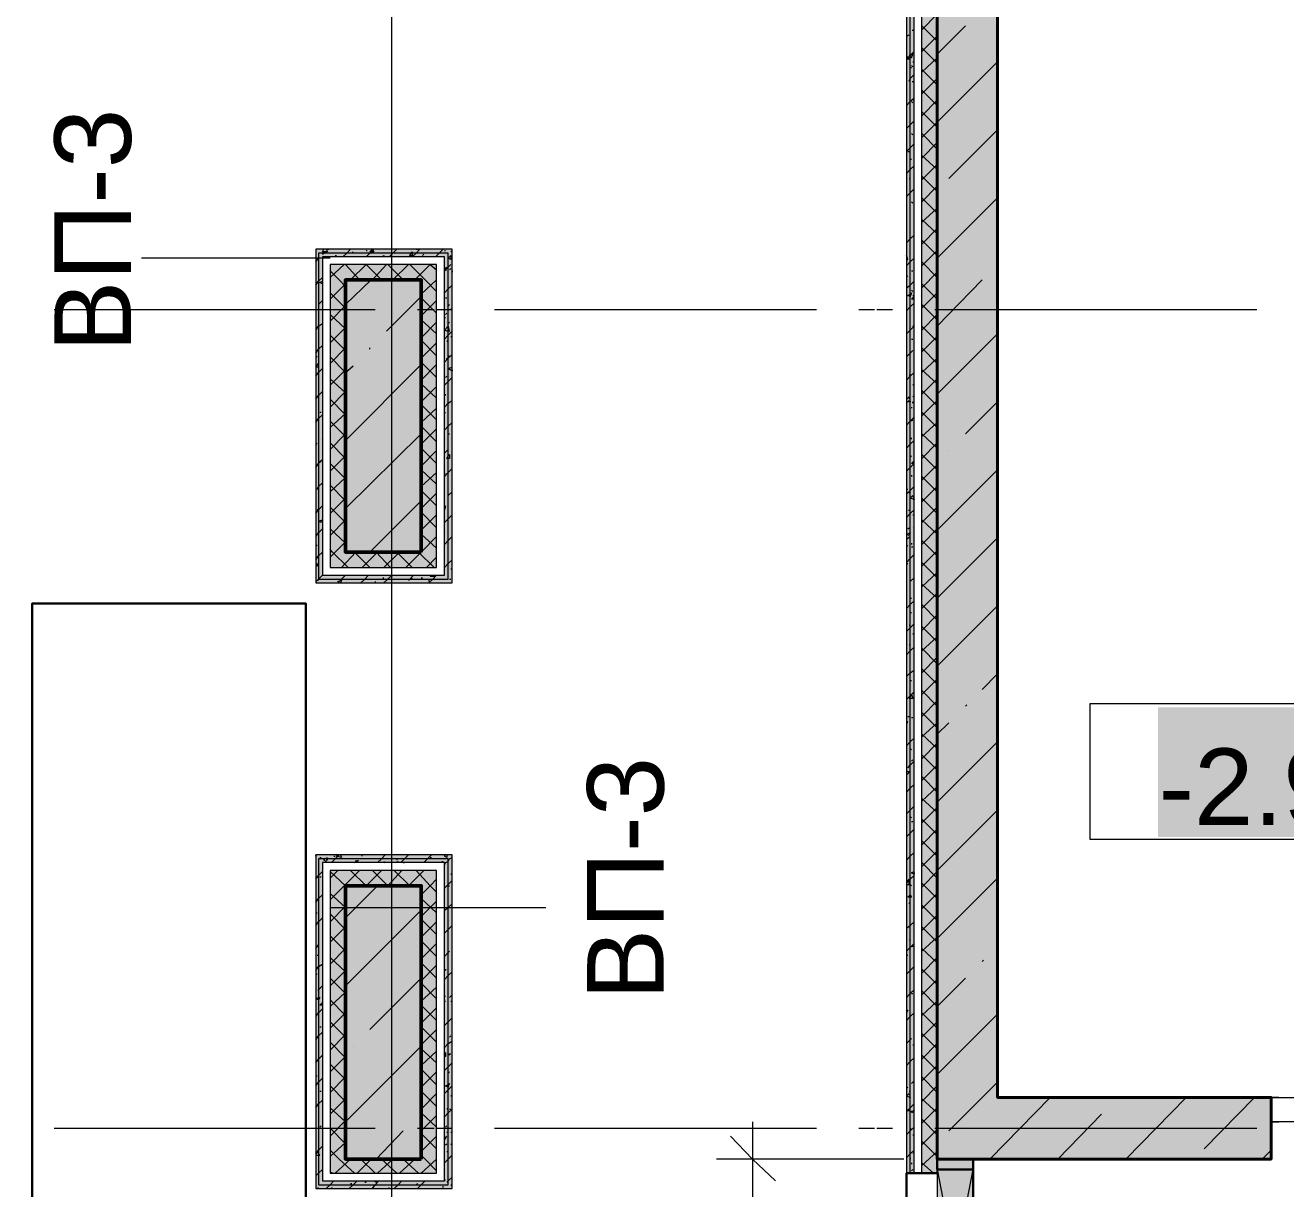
# Model space of a CAD drawing. Header units: millimetres. Extents: x -84737 to 172119, y -43083 to 59399.
# Drawn here: x -54218 to -50062, y 46981 to 50818 of the extents above; entities that cross this region are included whole.
import ezdxf

# ---------------------------------------------------------------- set-up
doc = ezdxf.new("R2010")
doc.units = ezdxf.units.MM
doc.layers.add('PDF _Геометрия', color=7, linetype='Continuous')
doc.layers.add('PDF _Текст', color=7, linetype='Continuous')
doc.layers.add('PDF _Сплошная заливка', color=7, linetype='Continuous', true_color=0xffffff)
doc.styles.add('PDF GOSTCommon', font='arial.ttf')

msp = doc.modelspace()

# ---------------------------------------------------------------- hatches: boundary and pattern name
at = {"layer": 'PDF _Сплошная заливка', "transparency": 33554559}
h = msp.add_hatch(color=256, dxfattribs=at)
h.paths.add_polyline_path([(-50110.8, 47078.7), (-50110.8, 47281.9), (-51211.2, 47281.9), (-51211.2, 47078.7)])
h.paths.add_polyline_path([(-49162.7, 47281.9), (-49162.7, 47078.7), (-48714, 47078.7), (-48714, 47281.9)])
h = msp.add_hatch(color=256, dxfattribs=at)
h.paths.add_polyline_path([(-51211.2, 47044.8), (-51092.7, 47044.8), (-51092.7, 47078.7), (-51211.2, 47078.7)])
h.paths.add_polyline_path([(-51092.7, 44750.8), (-51211.2, 44750.8), (-51211.2, 44581.5), (-51092.7, 44581.5)])

# ---------------------------------------------------------------- linework, layer by layer
at = {"layer": 'PDF _Геометрия', "lineweight": 40}
msp.add_lwpolyline([(-58910.3, 52780), (-53162.5, 52780), (-53162.5, 50981.1), (-52912.7, 50981.1), (-51211.2, 50981.1), (-51211.2, 47281.9), (-51211.2, 47078.7), (-50110.8, 47078.7), (-50110.8, 47281.9), (-51012.3, 47281.9), (-51012.3, 50981.1), (-48714, 50981.1)], dxfattribs=at)
at = {"layer": 'PDF _Геометрия', "lineweight": 18}
for points in [[(-51262, 47032.1), (-51262, 50879.5), (-51262, 50904.9), (-51262, 50930.3), (-53162.5, 50930.3), (-53213.2, 50930.3), (-53213.2, 52678.4), (-53213.2, 52703.8), (-53213.2, 52729.2), (-58812.9, 52729.2), (-58838.3, 52729.2), (-58859.5, 52729.2), (-58859.5, 51010.8)], [(-51287.4, 47032.1), (-51287.4, 50879.5), (-51287.4, 50892.2), (-51287.4, 50904.9), (-53162.5, 50904.9), (-53213.2, 50904.9), (-53238.6, 50904.9), (-53238.6, 52678.4), (-53238.6, 52691.1), (-53238.6, 52703.8), (-58812.9, 52703.8), (-58825.6, 52703.8), (-58838.3, 52703.8), (-58838.3, 51010.8)], [(-51300.1, 47032.1), (-51300.1, 50879.5), (-51300.1, 50892.2), (-53162.5, 50892.2), (-53238.6, 50892.2), (-53251.3, 50892.2), (-53251.3, 52678.4), (-53251.3, 52691.1), (-58812.9, 52691.1), (-58825.6, 52691.1), (-58825.6, 51010.8)], [(-51312.8, 50879.5), (-51312.8, 47032.1), (-51300.1, 47032.1), (-51287.4, 47032.1), (-51262, 47032.1), (-51211.2, 47032.1), (-51211.2, 50879.5)], [(-50085.4, 47281.9), (-50110.8, 47281.9), (-49162.7, 47281.9), (-49162.7, 47201.4)], [(-50110.8, 47281.9), (-50110.8, 47201.4)], [(-49827.2, 47201.4), (-50110.8, 47201.4), (-50085.4, 47201.4)]]:
    msp.add_lwpolyline(points, dxfattribs=at)
at = {"layer": 'PDF _Геометрия', "lineweight": 9}
for points in [[(-53010.1, 50608.7), (-53010.1, 51611.8)], [(-51262, 50803.4), (-51211.2, 50854.2)], [(-51291.7, 50799.1), (-51291.7, 50803.4)], [(-51211.2, 50765.3), (-51262, 50816.1)], [(-51211.2, 50722.9), (-51118.1, 50816.1)], [(-53010.1, 49783.3), (-53010.1, 50782.2)], [(-51312.8, 50782.2), (-51304.4, 50786.4)], [(-51262, 50731.4), (-51211.2, 50782.2)], [(-51312.8, 50710.2), (-51308.6, 50714.5), (-51304.4, 50706), (-51312.8, 50706), (-51300.1, 50718.7), (-51304.4, 50718.7), (-51300.1, 50714.5), (-51295.9, 50710.2), (-51291.7, 50722.9), (-51300.1, 50718.7), (-51287.4, 50731.4)], [(-51211.2, 50693.3), (-51262, 50744.1)], [(-51262, 50663.7), (-51211.2, 50710.2)], [(-51300.1, 50680.6), (-51295.9, 50676.4)], [(-51295.9, 50684.8), (-51291.7, 50680.6)], [(-51291.7, 50697.5), (-51287.4, 50697.5)], [(-51262, 50447.8), (-51211.2, 50498.6), (-51012.3, 50697.5)], [(-51211.2, 50621.4), (-51262, 50672.1)], [(-51304.4, 50634.1), (-51300.1, 50642.5), (-51287.4, 50655.2)], [(-51291.7, 50629.8), (-51291.7, 50634.1)], [(-51262, 50591.7), (-51211.2, 50642.5)], [(-51211.2, 50553.6), (-51262, 50604.4)], [(-51312.8, 50553.6), (-51300.1, 50566.3), (-51287.4, 50579)], [(-51295.9, 50566.3), (-51291.7, 50562.1)], [(-51287.4, 50570.6), (-51291.7, 50570.6), (-51287.4, 50574.8)], [(-51262, 50519.8), (-51211.2, 50570.6)], [(-51312.8, 50477.5), (-51300.1, 50490.1), (-51287.4, 50502.8)], [(-51211.2, 50481.7), (-51262, 50532.5)], [(-51295.9, 50460.5), (-51291.7, 50456.3)], [(-51211.2, 50409.7), (-51262, 50460.5)], [(-51173.1, 50312.4), (-51012.3, 50473.2)], [(-51312.8, 50401.3), (-51300.1, 50414), (-51287.4, 50426.7)], [(-51262, 50380.1), (-51211.2, 50430.9)], [(-53010.1, 50358.9), (-53010.1, 50409.7)], [(-51308.6, 50401.3), (-51304.4, 50401.3)], [(-51300.1, 50375.9), (-51300.1, 50375.9)], [(-51300.1, 50375.9), (-51295.9, 50375.9)], [(-51211.2, 50342), (-51262, 50388.6)], [(-51312.8, 50329.3), (-51300.1, 50342), (-51287.4, 50354.7)], [(-51262, 50308.1), (-51211.2, 50358.9)], [(-51304.4, 50312.4), (-51300.1, 50312.4)], [(-51211.2, 50270.1), (-51262, 50320.8)], [(-51312.8, 50253.1), (-51300.1, 50265.8), (-51287.4, 50278.5)], [(-51262, 50236.2), (-51211.2, 50287)], [(-51295.9, 50236.2), (-51291.7, 50232)], [(-51211.2, 50198.1), (-51262, 50248.9)], [(-51262, 50168.5), (-51211.2, 50215)], [(-51211.2, 50050), (-51012.3, 50248.9)], [(-51300.1, 50189.6), (-51300.1, 50189.6)], [(-51300.1, 50189.6), (-51300.1, 50189.6)], [(-51211.2, 50130.4), (-51262, 50176.9)], [(-53010.1, 49156.9), (-53010.1, 50155.8)], [(-51312.8, 50100.8), (-51300.1, 50113.5), (-51287.4, 50126.1)], [(-51262, 50096.5), (-51211.2, 50147.3)], [(-51211.2, 50058.4), (-51262, 50109.2)], [(-53213.2, 50050), (-53835.4, 50050)], [(-53259.8, 50037.3), (-53251.3, 50050)], [(-53251.3, 50054.2), (-53251.3, 50054.2)], [(-53251.3, 50050), (-53251.3, 50050)], [(-53225.9, 50079.6), (-53221.7, 50071.1), (-53238.6, 50071.1), (-53234.4, 50079.6)], [(-53238.6, 50062.7), (-53234.4, 50066.9)], [(-53221.7, 50079.6), (-53217.5, 50079.6)], [(-53196.3, 50058.4), (-53192.1, 50058.4)], [(-53170.9, 50054.2), (-53158.2, 50066.9), (-53145.5, 50079.6)], [(-53141.3, 50066.9), (-53137.1, 50071.1)], [(-53094.7, 50054.2), (-53082, 50066.9), (-53069.3, 50079.6)], [(-53094.7, 50075.4), (-53094.7, 50075.4)], [(-53094.7, 50075.4), (-53090.5, 50075.4)], [(-53039.7, 50054.2), (-53035.5, 50058.4), (-53035.5, 50054.2)], [(-53018.5, 50054.2), (-53005.9, 50066.9), (-52993.2, 50079.6)], [(-52942.4, 50054.2), (-52929.7, 50066.9), (-52917, 50079.6)], [(-52929.7, 50079.6), (-52925.4, 50079.6)], [(-52908.5, 50058.4), (-52904.3, 50062.7)], [(-52866.2, 50054.2), (-52853.5, 50066.9), (-52840.8, 50079.6)], [(-52836.5, 50075.4), (-52832.3, 50075.4)], [(-52823.9, 50050), (-52823.9, 50050)], [(-52815.4, 50071.1), (-52811.2, 50075.4)], [(-51312.8, 50058.4), (-51312.8, 50058.4)], [(-51312.8, 50045.7), (-51308.6, 50045.7), (-51312.8, 50058.4)], [(-51312.8, 50024.6), (-51300.1, 50037.3), (-51287.4, 50050)], [(-51308.6, 50054.2), (-51308.6, 50054.2)], [(-51262, 50024.6), (-51211.2, 50075.4)], [(-53213.2, 49986.5), (-53166.7, 50028.8)], [(-53162.5, 49956.8), (-53183.6, 49978), (-53213.2, 50007.6)], [(-53115.9, 49978), (-53162.5, 50028.8)], [(-53145.5, 49978), (-53094.7, 50028.8), (-53043.9, 49978)], [(-53073.6, 49978), (-53027, 50028.8)], [(-52972, 49978), (-53022.8, 50028.8)], [(-53005.9, 49978), (-52955.1, 50028.8)], [(-52861.9, 49939.9), (-52900, 49978), (-52950.8, 50028.8)], [(-52933.9, 49978), (-52883.1, 50028.8), (-52861.9, 50011.9)], [(-52836.5, 50016.1), (-52828.1, 50020.3), (-52832.3, 50007.6), (-52836.5, 50011.9), (-52823.9, 50020.3), (-52815.4, 50028.8)], [(-52819.6, 50011.9), (-52815.4, 50016.1)], [(-52811.2, 50007.6), (-52811.2, 50003.4)], [(-51295.9, 50007.6), (-51291.7, 50007.6)], [(-51211.2, 49986.5), (-51262, 50037.3)], [(-51262, 49952.6), (-51211.2, 50003.4)], [(-53259.8, 49961.1), (-53251.3, 49973.8), (-53238.6, 49986.5)], [(-53238.6, 49969.5), (-53238.6, 49965.3), (-53247.1, 49969.5), (-53238.6, 49973.8)], [(-53213.2, 49914.5), (-53162.5, 49965.3)], [(-53162.5, 49897.6), (-53077.8, 49978)], [(-52912.7, 49931.4), (-52861.9, 49978), (-52861.9, 49982.2)], [(-52836.5, 49935.7), (-52823.9, 49948.4), (-52811.2, 49961.1)], [(-51312.8, 49990.7), (-51308.6, 49990.7)], [(-51312.8, 49952.6), (-51300.1, 49961.1), (-51287.4, 49973.8)], [(-51211.2, 49914.5), (-51262, 49965.3)], [(-51211.2, 49825.6), (-51063.1, 49978)], [(-53162.5, 49884.9), (-53213.2, 49935.7)], [(-53027, 49808.7), (-52912.7, 49923)], [(-52861.9, 49868), (-52912.7, 49918.8)], [(-52832.3, 49918.8), (-52828.1, 49918.8)], [(-52819.6, 49952.6), (-52815.4, 49956.8)], [(-51300.1, 49923), (-51300.1, 49923)], [(-51295.9, 49944.1), (-51291.7, 49939.9)], [(-51287.4, 49914.5), (-51295.9, 49914.5), (-51287.4, 49923)], [(-51291.7, 49927.2), (-51287.4, 49927.2)], [(-51262, 49884.9), (-51211.2, 49935.7)], [(-54123.2, 49880.7), (-53124.4, 49880.7)], [(-54064, 49880.7), (-53065.1, 49880.7)], [(-53251.3, 49897.6), (-53238.6, 49910.3)], [(-53213.2, 49842.6), (-53162.5, 49893.4)], [(-52925.4, 49880.7), (-52870.4, 49880.7)], [(-52912.7, 49859.5), (-52861.9, 49910.3)], [(-52861.9, 49880.7), (-52811.2, 49880.7)], [(-52823.9, 49893.4), (-52819.6, 49897.6)], [(-52815.4, 49880.7), (-52811.2, 49884.9)], [(-52671.5, 49880.7), (-51672.6, 49880.7)], [(-52612.2, 49880.7), (-51609.1, 49880.7)], [(-51469.4, 49880.7), (-51418.6, 49880.7)], [(-51410.2, 49880.7), (-51359.4, 49880.7)], [(-51312.8, 49876.4), (-51300.1, 49889.1), (-51287.4, 49901.8)], [(-51211.2, 49846.8), (-51262, 49897.6)], [(-51219.7, 49880.7), (-50216.6, 49880.7)], [(-51156.2, 49880.7), (-50157.3, 49880.7)], [(-53259.8, 49842.6), (-53259.8, 49838.3)], [(-53162.5, 49817.2), (-53213.2, 49863.7)], [(-52861.9, 49800.2), (-52912.7, 49846.8)], [(-52912.7, 49787.5), (-52861.9, 49838.3)], [(-52836.5, 49851), (-52832.3, 49855.3)], [(-52832.3, 49863.7), (-52828.1, 49868)], [(-52823.9, 49834.1), (-52819.6, 49838.3)], [(-51262, 49812.9), (-51211.2, 49863.7)], [(-53259.8, 49812.9), (-53251.3, 49825.6), (-53238.6, 49834.1)], [(-53213.2, 49770.6), (-53162.5, 49821.4)], [(-53162.5, 49745.2), (-53213.2, 49796)], [(-52836.5, 49783.3), (-52823.9, 49796), (-52811.2, 49808.7)], [(-52823.9, 49825.6), (-52823.9, 49825.6)], [(-51312.8, 49800.2), (-51300.1, 49812.9), (-51287.4, 49825.6), (-51291.7, 49825.6)], [(-51211.2, 49774.8), (-51262, 49825.6)], [(-51211.2, 49601.3), (-51012.3, 49800.2)], [(-53259.8, 49736.8), (-53251.3, 49749.4), (-53238.6, 49762.1)], [(-53213.2, 49702.9), (-53162.5, 49753.7)], [(-53082, 49749.4), (-53082, 49753.7)], [(-52861.9, 49728.3), (-52912.7, 49779.1)], [(-52912.7, 49719.8), (-52861.9, 49770.6)], [(-52828.1, 49774.8), (-52823.9, 49779.1)], [(-52823.9, 49779.1), (-52823.9, 49779.1)], [(-52815.4, 49791.8), (-52811.2, 49791.8)], [(-51295.9, 49783.3), (-51291.7, 49783.3)], [(-51262, 49741), (-51211.2, 49791.8)], [(-51211.2, 49702.9), (-51262, 49753.7)], [(-53259.8, 49732.5), (-53259.8, 49732.5)], [(-53259.8, 49728.3), (-53255.6, 49724.1)], [(-53213.2, 49724.1), (-53162.5, 49673.3), (-53137.1, 49694.4)], [(-52836.5, 49707.1), (-52823.9, 49719.8), (-52811.2, 49732.5)], [(-52828.1, 49715.6), (-52828.1, 49719.8)], [(-52823.9, 49728.3), (-52819.6, 49728.3)], [(-51312.8, 49724.1), (-51300.1, 49736.8), (-51291.7, 49745.2)], [(-51262, 49673.3), (-51211.2, 49719.8)], [(-53259.8, 49660.6), (-53251.3, 49673.3), (-53238.6, 49686)], [(-53213.2, 49630.9), (-53162.5, 49681.7)], [(-53162.5, 49448.9), (-52912.7, 49698.7)], [(-52861.9, 49656.3), (-52912.7, 49707.1)], [(-52912.7, 49647.9), (-52861.9, 49698.7)], [(-52811.2, 49681.7), (-52811.2, 49677.5), (-52823.9, 49686), (-52811.2, 49690.2)], [(-51312.8, 49647.9), (-51300.1, 49660.6), (-51287.4, 49673.3)], [(-51287.4, 49690.2), (-51287.4, 49690.2)], [(-51211.2, 49635.2), (-51262, 49681.7)], [(-53238.6, 49656.3), (-53238.6, 49656.3)], [(-53162.5, 49605.5), (-53213.2, 49652.1)], [(-52861.9, 49588.6), (-52912.7, 49635.2)], [(-52836.5, 49630.9), (-52823.9, 49643.6), (-52811.2, 49656.3)], [(-52832.3, 49656.3), (-52828.1, 49660.6)], [(-51304.4, 49664.8), (-51300.1, 49664.8)], [(-51291.7, 49630.9), (-51287.4, 49635.2)], [(-51262, 49601.3), (-51211.2, 49652.1)], [(-53259.8, 49584.4), (-53251.3, 49597.1), (-53238.6, 49609.8), (-53242.9, 49605.5)], [(-53213.2, 49559), (-53162.5, 49609.8)], [(-52912.7, 49575.9), (-52861.9, 49626.7)], [(-52832.3, 49597.1), (-52832.3, 49601.3)], [(-52811.2, 49609.8), (-52811.2, 49609.8)], [(-52811.2, 49609.8), (-52811.2, 49609.8)], [(-51312.8, 49584.4), (-51304.4, 49592.8), (-51300.1, 49575.9), (-51312.8, 49575.9)], [(-51300.1, 49605.5), (-51300.1, 49605.5)], [(-51300.1, 49605.5), (-51300.1, 49605.5)], [(-51291.7, 49592.8), (-51287.4, 49597.1), (-51287.4, 49601.3)], [(-51287.4, 49601.3), (-51287.4, 49601.3)], [(-51211.2, 49563.2), (-51262, 49614)], [(-53162.5, 49533.6), (-53213.2, 49584.4)], [(-53010.1, 49529.4), (-53010.1, 49584.4)], [(-52861.9, 49516.7), (-52912.7, 49567.4)], [(-52912.7, 49508.2), (-52861.9, 49554.8)], [(-52836.5, 49559), (-52823.9, 49571.7), (-52811.2, 49580.1)], [(-51308.6, 49575.9), (-51304.4, 49580.1)], [(-51295.9, 49559), (-51295.9, 49554.8)], [(-51291.7, 49571.7), (-51291.7, 49575.9)], [(-51262, 49529.4), (-51211.2, 49580.1)], [(-51118.1, 49470.1), (-51012.3, 49575.9)], [(-53259.8, 49516.7), (-53255.6, 49516.7), (-53259.8, 49508.2), (-53251.3, 49520.9), (-53238.6, 49533.6)], [(-53259.8, 49508.2), (-53259.8, 49508.2)], [(-53247.1, 49542.1), (-53242.9, 49542.1)], [(-53213.2, 49491.3), (-53162.5, 49537.8)], [(-53162.5, 49461.6), (-53213.2, 49512.4)], [(-52836.5, 49537.8), (-52832.3, 49542.1)], [(-52836.5, 49482.8), (-52823.9, 49495.5), (-52811.2, 49508.2)], [(-51312.8, 49499.7), (-51300.1, 49512.4), (-51287.4, 49525.1)], [(-51295.9, 49512.4), (-51291.7, 49516.7)], [(-51211.2, 49491.3), (-51262, 49542.1)], [(-51262, 49461.6), (-51211.2, 49508.2)], [(-53213.2, 49419.3), (-53162.5, 49470.1)], [(-53162.5, 49224.6), (-52912.7, 49470.1)], [(-52861.9, 49444.7), (-52912.7, 49495.5)], [(-52912.7, 49436.2), (-52861.9, 49487)], [(-52836.5, 49482.8), (-52836.5, 49482.8)], [(-52823.9, 49470.1), (-52819.6, 49470.1)], [(-51211.2, 49423.5), (-51262, 49470.1)], [(-53259.8, 49432), (-53255.6, 49440.5)], [(-53242.9, 49453.2), (-53242.9, 49453.2)], [(-53162.5, 49389.7), (-53213.2, 49440.5)], [(-52861.9, 49372.8), (-52912.7, 49423.5)], [(-52836.5, 49423.5), (-52836.5, 49423.5)], [(-52832.3, 49453.2), (-52832.3, 49453.2)], [(-51312.8, 49423.5), (-51300.1, 49436.2), (-51287.4, 49448.9)], [(-51295.9, 49453.2), (-51295.9, 49457.4)], [(-51262, 49389.7), (-51211.2, 49440.5)], [(-53259.8, 49360.1), (-53251.3, 49372.8), (-53238.6, 49385.4)], [(-53247.1, 49381.2), (-53242.9, 49377)], [(-53213.2, 49347.4), (-53162.5, 49398.1)], [(-52912.7, 49364.3), (-52861.9, 49415.1)], [(-52836.5, 49406.6), (-52823.9, 49419.3)], [(-51312.8, 49389.7), (-51312.8, 49389.7)], [(-51312.8, 49347.4), (-51300.1, 49360.1), (-51287.4, 49372.8), (-51295.9, 49372.8), (-51287.4, 49381.2)], [(-51300.1, 49393.9), (-51295.9, 49398.1)], [(-51300.1, 49393.9), (-51300.1, 49393.9)], [(-51211.2, 49351.6), (-51262, 49402.4)], [(-51173.1, 49415.1), (-51173.1, 49415.1)], [(-53162.5, 49322), (-53213.2, 49372.8)], [(-52861.9, 49305), (-52912.7, 49351.6)], [(-52912.7, 49296.6), (-52861.9, 49343.1)], [(-52836.5, 49330.4), (-52823.9, 49343.1), (-52811.2, 49355.8)], [(-52832.3, 49338.9), (-52828.1, 49338.9)], [(-51300.1, 49334.7), (-51300.1, 49338.9)], [(-51300.1, 49338.9), (-51300.1, 49338.9)], [(-51262, 49317.7), (-51211.2, 49368.5)], [(-51211.2, 49152.7), (-51012.3, 49351.6)], [(-53251.3, 49288.1), (-53255.6, 49288.1), (-53251.3, 49296.6), (-53238.6, 49309.3)], [(-53213.2, 49279.6), (-53162.5, 49326.2)], [(-53162.5, 49250), (-53213.2, 49300.8)], [(-53010.1, 48331.5), (-53010.1, 49330.4)], [(-51312.8, 49271.2), (-51300.1, 49283.9), (-51287.4, 49296.6)], [(-51295.9, 49334.7), (-51295.9, 49330.4)], [(-51211.2, 49279.6), (-51262, 49330.4)], [(-51262, 49245.8), (-51211.2, 49296.6)], [(-53213.2, 49207.7), (-53162.5, 49258.5)], [(-52861.9, 49233.1), (-52912.7, 49283.9)], [(-52912.7, 49224.6), (-52861.9, 49275.4)], [(-52823.9, 49266.9), (-52811.2, 49279.6)], [(-52823.9, 49266.9), (-52823.9, 49266.9)], [(-51312.8, 49288.1), (-51308.6, 49288.1)], [(-51312.8, 49275.4), (-51308.6, 49275.4)], [(-51304.4, 49275.4), (-51300.1, 49279.6)], [(-51211.2, 49207.7), (-51262, 49258.5)], [(-53259.8, 49207.7), (-53251.3, 49220.4), (-53255.6, 49220.4)], [(-53251.3, 49220.4), (-53238.6, 49233.1)], [(-53162.5, 49178.1), (-53213.2, 49228.8)], [(-53082, 49080.7), (-52912.7, 49250)], [(-52861.9, 49161.1), (-52912.7, 49211.9)], [(-52836.5, 49228.8), (-52832.3, 49233.1), (-52836.5, 49220.4)], [(-51312.8, 49195), (-51300.1, 49207.7), (-51287.4, 49220.4)], [(-51304.4, 49216.1), (-51304.4, 49220.4)], [(-51262, 49178.1), (-51211.2, 49228.8)], [(-53251.3, 49182.3), (-53251.3, 49182.3)], [(-53251.3, 49182.3), (-53251.3, 49182.3)], [(-53213.2, 49135.7), (-53162.5, 49186.5)], [(-52912.7, 49152.7), (-52861.9, 49203.4)], [(-52836.5, 49178.1), (-52823.9, 49190.8), (-52811.2, 49203.4)], [(-51291.7, 49203.4), (-51287.4, 49203.4)], [(-51211.2, 49140), (-51262, 49186.5)], [(-53259.8, 49131.5), (-53251.3, 49144.2), (-53238.6, 49156.9)], [(-53162.5, 49110.3), (-53213.2, 49156.9)], [(-52963.5, 49029.9), (-52912.7, 49080.7), (-52861.9, 49131.5)], [(-52861.9, 49093.4), (-52912.7, 49140)], [(-52836.5, 49106.1), (-52823.9, 49118.8), (-52811.2, 49131.5)], [(-52832.3, 49148.4), (-52832.3, 49148.4)], [(-51312.8, 49123), (-51300.1, 49131.5)], [(-51308.6, 49156.9), (-51304.4, 49161.1)], [(-51291.7, 49161.1), (-51291.7, 49161.1)], [(-51287.4, 49144.2), (-51287.4, 49144.2)], [(-51262, 49106.1), (-51211.2, 49156.9)], [(-53259.8, 49106.1), (-53255.6, 49101.9)], [(-53213.2, 49063.8), (-53196.3, 49080.7), (-53162.5, 49114.6)], [(-53154, 49029.9), (-53204.8, 49080.7), (-53213.2, 49089.2)], [(-51312.8, 49097.6), (-51308.6, 49101.9)], [(-51295.9, 49110.3), (-51295.9, 49106.1)], [(-51295.9, 49097.6), (-51291.7, 49097.6)], [(-51262, 48974.9), (-51211.2, 48928.3), (-51012.3, 49127.3)], [(-51211.2, 49068), (-51262, 49118.8)], [(-53259.8, 49055.3), (-53251.3, 49068), (-53238.6, 49080.7)], [(-53175.2, 49029.9), (-53128.6, 49080.7)], [(-53082, 49029.9), (-53132.8, 49080.7)], [(-53107.4, 49029.9), (-53056.6, 49080.7)], [(-53014.3, 49029.9), (-53060.9, 49080.7)], [(-53035.5, 49029.9), (-52984.7, 49080.7)], [(-52942.4, 49029.9), (-52993.2, 49080.7)], [(-52870.4, 49029.9), (-52921.2, 49080.7)], [(-52895.8, 49029.9), (-52861.9, 49063.8)], [(-52836.5, 49029.9), (-52823.9, 49042.6), (-52811.2, 49055.3)], [(-51312.8, 49046.8), (-51300.1, 49059.5), (-51287.4, 49072.2)], [(-51262, 49034.1), (-51211.2, 49084.9)], [(-51211.2, 48996.1), (-51262, 49046.8)], [(-53259.8, 49038.4), (-53255.6, 49042.6), (-53255.6, 49034.1), (-53259.8, 49034.1)], [(-53259.8, 48983.4), (-53251.3, 48991.8), (-53238.6, 49004.5)], [(-53238.6, 49004.5), (-53238.6, 49004.5)], [(-53187.9, 48979.1), (-53175.2, 48991.8), (-53162.5, 49004.5)], [(-53111.7, 48979.1), (-53099, 48991.8), (-53086.3, 49004.5)], [(-53103.2, 49004.5), (-53099, 49004.5)], [(-53035.5, 48979.1), (-53022.8, 48991.8), (-53010.1, 49004.5)], [(-52955.1, 48987.6), (-52950.8, 48991.8), (-52938.1, 49004.5)], [(-52887.3, 48979.1), (-52874.6, 48991.8), (-52861.9, 49004.5)], [(-52874.6, 49004.5), (-52870.4, 49000.3), (-52883.1, 49000.3), (-52878.9, 49004.5)], [(-52815.4, 49025.7), (-52811.2, 49025.7)], [(-51312.8, 49038.4), (-51308.6, 49042.6)], [(-51262, 48966.4), (-51211.2, 49013)], [(-53255.6, 48987.6), (-53251.3, 48987.6)], [(-53251.3, 48991.8), (-53251.3, 48991.8)], [(-53183.6, 48979.1), (-53187.9, 48983.4), (-53175.2, 48987.6), (-53179.4, 48979.1)], [(-53158.2, 48983.4), (-53158.2, 48983.4)], [(-53149.8, 48979.1), (-53149.8, 48979.1)], [(-53065.1, 48983.4), (-53065.1, 48979.1)], [(-53039.7, 48996.1), (-53035.5, 48996.1)], [(-53035.5, 48983.4), (-53035.5, 48983.4)], [(-53005.9, 49000.3), (-53005.9, 49000.3)], [(-52993.2, 49000.3), (-52993.2, 49000.3)], [(-52946.6, 48991.8), (-52942.4, 48996.1)], [(-52912.7, 48996.1), (-52908.5, 48996.1)], [(-52887.3, 48987.6), (-52887.3, 48983.4)], [(-52819.6, 48991.8), (-52815.4, 48991.8)], [(-52815.4, 48991.8), (-52815.4, 48991.8)], [(-51300.1, 48983.4), (-51287.4, 48996.1)], [(-51300.1, 48983.4), (-51300.1, 48983.4)], [(-53010.1, 48902.9), (-53010.1, 48958)], [(-51300.1, 48928.3), (-51295.9, 48928.3)], [(-51262, 48894.5), (-51211.2, 48945.3)], [(-51312.8, 48894.5), (-51300.1, 48907.2), (-51287.4, 48919.9)], [(-51300.1, 48881.8), (-51295.9, 48881.8)], [(-51211.2, 48856.4), (-51262, 48907.2)], [(-51211.2, 48704), (-51012.3, 48902.9)], [(-51312.8, 48818.3), (-51300.1, 48831), (-51287.4, 48843.7)], [(-51304.4, 48839.4), (-51300.1, 48839.4)], [(-51300.1, 48839.4), (-51300.1, 48839.4)], [(-51262, 48822.5), (-51211.2, 48873.3)], [(-51287.4, 48809.8), (-51291.7, 48809.8), (-51287.4, 48814.1)], [(-51211.2, 48784.4), (-51262, 48835.2)], [(-51262, 48754.8), (-51211.2, 48801.4)], [(-51312.8, 48742.1), (-51300.1, 48754.8), (-51287.4, 48767.5)], [(-51304.4, 48776), (-51300.1, 48776)], [(-51211.2, 48712.5), (-51262, 48763.3)], [(-51262, 48682.8), (-51211.2, 48733.6)], [(-53010.1, 47705.1), (-53010.1, 48704)], [(-51312.8, 48670.1), (-51300.1, 48682.8), (-51287.4, 48691.3)], [(-51211.2, 48644.7), (-51262, 48695.5)], [(-51063.1, 48627.8), (-51012.3, 48678.6)], [(-51308.6, 48653.2), (-51308.6, 48653.2)], [(-51300.1, 48657.4), (-51295.9, 48657.4)], [(-51262, 48610.9), (-51211.2, 48661.7)], [(-51312.8, 48594), (-51300.1, 48606.7), (-51287.4, 48619.4)], [(-51211.2, 48572.8), (-51262, 48623.6)], [(-51262, 48538.9), (-51211.2, 48589.7)], [(-51211.2, 48500.8), (-51262, 48551.6)], [(-51118.1, 48572.8), (-51113.9, 48577)], [(-51308.6, 48517.8), (-51312.8, 48517.8), (-51308.6, 48522)], [(-51308.6, 48538.9), (-51304.4, 48538.9)], [(-51295.9, 48534.7), (-51291.7, 48534.7)], [(-51262, 48471.2), (-51211.2, 48517.8)], [(-51211.2, 48479.7), (-51173.1, 48517.8)], [(-51312.8, 48441.6), (-51300.1, 48454.3), (-51287.4, 48467)], [(-51211.2, 48433.1), (-51262, 48479.7)], [(-51312.8, 48454.3), (-51312.8, 48454.3)], [(-51300.1, 48433.1), (-51295.9, 48428.9)], [(-51262, 48399.3), (-51211.2, 48450.1)], [(-51211.2, 48255.4), (-51012.3, 48454.3)], [(-51308.6, 48369.6), (-51300.1, 48378.1), (-51287.4, 48390.8)], [(-51295.9, 48390.8), (-51291.7, 48395)], [(-51211.2, 48361.2), (-51262, 48412)], [(-51312.8, 48356.9), (-51304.4, 48356.9), (-51308.6, 48348.5), (-51312.8, 48348.5)], [(-51262, 48327.3), (-51211.2, 48378.1)], [(-51211.2, 48289.2), (-51262, 48340)], [(-51312.8, 48289.2), (-51300.1, 48301.9), (-51287.4, 48314.6)], [(-51262, 48259.6), (-51211.2, 48306.1)], [(-51211.2, 48221.5), (-51262, 48268.1)], [(-51312.8, 48217.3), (-51300.1, 48230), (-51287.4, 48242.7)], [(-51262, 48187.6), (-51211.2, 48238.4)], [(-51211.2, 48031), (-51012.3, 48230)], [(-51300.1, 48208.8), (-51300.1, 48208.8)], [(-51300.1, 48208.8), (-51295.9, 48204.6)], [(-51295.9, 48191.9), (-51291.7, 48191.9)], [(-51211.2, 48149.5), (-51262, 48200.3)], [(-51312.8, 48141.1), (-51300.1, 48153.8), (-51287.4, 48166.5)], [(-51262, 48115.7), (-51211.2, 48166.5)], [(-53010.1, 48077.6), (-53010.1, 48128.4)], [(-51312.8, 48064.9), (-51300.1, 48077.6), (-51287.4, 48090.3)], [(-51211.2, 48077.6), (-51262, 48128.4)], [(-51262, 48043.7), (-51211.2, 48094.5)], [(-53259.8, 48077.6), (-53259.8, 48081.8)], [(-53251.3, 48069.1), (-53251.3, 48069.1)], [(-53247.1, 48073.4), (-53242.9, 48073.4)], [(-53221.7, 48069.1), (-53225.9, 48060.7), (-53234.4, 48064.9), (-53230.2, 48069.1), (-53221.7, 48073.4)], [(-53225.9, 48069.1), (-53221.7, 48064.9)], [(-53221.7, 48069.1), (-53221.7, 48069.1)], [(-53209, 48056.4), (-53196.3, 48069.1), (-53183.6, 48081.8)], [(-53200.5, 48077.6), (-53196.3, 48077.6)], [(-53179.4, 48081.8), (-53175.2, 48073.4), (-53192.1, 48077.6), (-53187.9, 48081.8)], [(-53132.8, 48056.4), (-53120.1, 48064.9)], [(-53128.6, 48064.9), (-53128.6, 48060.7)], [(-53107.4, 48077.6), (-53107.4, 48081.8)], [(-53056.6, 48056.4), (-53043.9, 48069.1), (-53031.2, 48081.8)], [(-53035.5, 48060.7), (-53031.2, 48056.4)], [(-52997.4, 48056.4), (-52988.9, 48060.7), (-52988.9, 48056.4)], [(-52993.2, 48069.1), (-52993.2, 48069.1)], [(-52993.2, 48069.1), (-52993.2, 48064.9)], [(-52980.5, 48056.4), (-52967.8, 48069.1), (-52955.1, 48081.8)], [(-52976.2, 48077.6), (-52976.2, 48077.6)], [(-52972, 48056.4), (-52967.8, 48056.4)], [(-52967.8, 48056.4), (-52967.8, 48056.4)], [(-52942.4, 48056.4), (-52942.4, 48056.4)], [(-52904.3, 48056.4), (-52891.6, 48069.1), (-52878.9, 48081.8)], [(-52887.3, 48060.7), (-52887.3, 48060.7)], [(-52883.1, 48073.4), (-52878.9, 48073.4)], [(-52845, 48060.7), (-52840.8, 48060.7)], [(-52828.1, 48081.8), (-52828.1, 48073.4), (-52836.5, 48077.6), (-52832.3, 48081.8)], [(-52836.5, 48048), (-52832.3, 48056.4), (-52823.9, 48060.7), (-52819.6, 48069.1), (-52811.2, 48073.4)], [(-51304.4, 48073.4), (-51300.1, 48073.4)], [(-51211.2, 48005.6), (-51262, 48056.4)], [(-53259.8, 48001.4), (-53251.3, 48014.1), (-53238.6, 48026.8)], [(-53255.6, 48009.9), (-53251.3, 48009.9)], [(-53247.1, 48009.9), (-53242.9, 48009.9)], [(-53213.2, 48005.6), (-53187.9, 48031)], [(-53213.2, 47933.7), (-53166.7, 47980.2), (-53115.9, 48031)], [(-53162.5, 47976), (-53162.5, 47980.2), (-53213.2, 48026.8)], [(-53145.5, 48031), (-53094.7, 47980.2), (-53043.9, 48031)], [(-53073.6, 48031), (-53022.8, 47980.2), (-52976.2, 48031)], [(-52950.8, 47980.2), (-53001.6, 48031)], [(-52955.1, 47980.2), (-52904.3, 48031)], [(-52929.7, 48031), (-52883.1, 47980.2), (-52861.9, 48001.4)], [(-51312.8, 47988.7), (-51300.1, 48001.4), (-51287.4, 48014.1)], [(-51287.4, 48022.6), (-51287.4, 48018.3), (-51295.9, 48022.6), (-51287.4, 48026.8)], [(-51262, 47976), (-51211.2, 48026.8)], [(-53162.5, 47874.4), (-53056.6, 47980.2)], [(-52912.7, 47950.6), (-52883.1, 47980.2), (-52861.9, 47959.1)], [(-52836.5, 47971.8), (-52823.9, 47984.5), (-52811.2, 47997.2)], [(-52823.9, 47980.2), (-52819.6, 47980.2)], [(-51312.8, 47992.9), (-51304.4, 48001.4)], [(-51312.8, 47984.5), (-51304.4, 47984.5), (-51304.4, 47997.2)], [(-51300.1, 47984.5), (-51300.1, 47984.5)], [(-51300.1, 47984.5), (-51295.9, 47980.2)], [(-51211.2, 47937.9), (-51262, 47988.7)], [(-51211.2, 47806.7), (-51012.3, 48005.6)], [(-53259.8, 47925.2), (-53251.3, 47937.9), (-53238.6, 47950.6)], [(-53255.6, 47950.6), (-53255.6, 47950.6)], [(-53162.5, 47908.3), (-53213.2, 47954.8)], [(-52861.9, 47891.4), (-52912.7, 47937.9)], [(-52912.7, 47878.7), (-52861.9, 47929.4)], [(-52823.9, 47933.7), (-52823.9, 47937.9)], [(-52823.9, 47933.7), (-52823.9, 47933.7)], [(-52811.2, 47942.1), (-52811.2, 47942.1)], [(-51304.4, 47921), (-51300.1, 47925.2)], [(-51300.1, 47950.6), (-51300.1, 47950.6)], [(-51287.4, 47937.9), (-51287.4, 47937.9)], [(-51262, 47904), (-51211.2, 47954.8)], [(-53259.8, 47891.4), (-53255.6, 47891.4)], [(-53238.6, 47904), (-53238.6, 47904)], [(-53213.2, 47861.7), (-53162.5, 47912.5)], [(-53213.2, 47908.3), (-52502.2, 47908.3)], [(-53162.5, 47836.3), (-53213.2, 47887.1)], [(-53162.5, 47650.1), (-52912.7, 47899.8)], [(-52836.5, 47899.8), (-52823.9, 47908.3), (-52811.2, 47921)], [(-51304.4, 47916.7), (-51304.4, 47916.7)], [(-51287.4, 47882.9), (-51287.4, 47882.9)], [(-51211.2, 47866), (-51262, 47916.7)], [(-51262, 47832.1), (-51211.2, 47882.9)], [(-53259.8, 47849), (-53251.3, 47861.7), (-53238.6, 47874.4)], [(-53213.2, 47794), (-53162.5, 47844.8)], [(-53010.1, 46875.5), (-53010.1, 47878.7)], [(-52861.9, 47819.4), (-52912.7, 47870.2)], [(-52912.7, 47810.9), (-52861.9, 47861.7)], [(-52836.5, 47823.6), (-52823.9, 47836.3), (-52811.2, 47849)], [(-52819.6, 47866), (-52819.6, 47866)], [(-51312.8, 47840.6), (-51300.1, 47849), (-51287.4, 47861.7)], [(-51211.2, 47794), (-51262, 47844.8)], [(-53259.8, 47832.1), (-53259.8, 47832.1)], [(-53162.5, 47764.4), (-53213.2, 47815.2)], [(-51304.4, 47802.5), (-51300.1, 47798.2)], [(-51262, 47764.4), (-51211.2, 47810.9)], [(-53259.8, 47772.8), (-53251.3, 47785.5)], [(-53259.8, 47772.8), (-53259.8, 47772.8)], [(-53238.6, 47798.2), (-53238.6, 47798.2)], [(-53213.2, 47722), (-53162.5, 47772.8)], [(-52861.9, 47747.4), (-52912.7, 47798.2)], [(-52912.7, 47739), (-52861.9, 47789.8)], [(-52836.5, 47747.4), (-52823.9, 47760.1), (-52819.6, 47764.4)], [(-51312.8, 47764.4), (-51300.1, 47777.1), (-51287.4, 47789.8), (-51295.9, 47781.3), (-51287.4, 47781.3)], [(-51211.2, 47726.3), (-51262, 47772.8)], [(-53259.8, 47700.9), (-53251.3, 47713.6), (-53238.6, 47722)], [(-53255.6, 47751.7), (-53251.3, 47751.7)], [(-53162.5, 47696.7), (-53213.2, 47743.2)], [(-52861.9, 47675.5), (-52912.7, 47726.3)], [(-52912.7, 47667), (-52861.9, 47717.8)], [(-51312.8, 47751.7), (-51308.6, 47751.7)], [(-51300.1, 47755.9), (-51300.1, 47755.9)], [(-51300.1, 47755.9), (-51300.1, 47755.9)], [(-51262, 47692.4), (-51211.2, 47743.2)], [(-51063.1, 47730.5), (-51058.9, 47734.7)], [(-53259.8, 47688.2), (-53255.6, 47688.2)], [(-53213.2, 47650.1), (-53162.5, 47700.9)], [(-53162.5, 47624.7), (-53213.2, 47675.5)], [(-53082, 47506.2), (-52912.7, 47675.5)], [(-52836.5, 47671.3), (-52823.9, 47684), (-52811.2, 47696.7)], [(-52832.3, 47705.1), (-52832.3, 47700.9)], [(-51312.8, 47688.2), (-51300.1, 47700.9), (-51287.4, 47713.6)], [(-51211.2, 47654.3), (-51262, 47705.1)], [(-51262, 47633.2), (-51211.2, 47582.4), (-51118.1, 47675.5)], [(-53251.3, 47633.2), (-53251.3, 47637.4), (-53238.6, 47650.1)], [(-52861.9, 47607.8), (-52912.7, 47658.6)], [(-52912.7, 47599.3), (-52861.9, 47645.9)], [(-52811.2, 47658.6), (-52811.2, 47658.6)], [(-51312.8, 47612), (-51300.1, 47624.7), (-51287.4, 47637.4)], [(-51262, 47620.5), (-51211.2, 47671.3)], [(-53247.1, 47628.9), (-53247.1, 47628.9)], [(-53238.6, 47624.7), (-53238.6, 47624.7)], [(-53213.2, 47582.4), (-53162.5, 47628.9)], [(-53162.5, 47552.7), (-53213.2, 47603.5)], [(-52836.5, 47616.2), (-52832.3, 47616.2)], [(-52836.5, 47599.3), (-52832.3, 47599.3)], [(-52819.6, 47612), (-52811.2, 47620.5)], [(-52815.4, 47599.3), (-52811.2, 47599.3)], [(-51295.9, 47624.7), (-51291.7, 47624.7)], [(-51262, 47552.7), (-51211.2, 47599.3)], [(-53259.8, 47548.5), (-53251.3, 47561.2), (-53238.6, 47573.9)], [(-53213.2, 47510.4), (-53162.5, 47561.2)], [(-52861.9, 47535.8), (-52912.7, 47586.6)], [(-52912.7, 47527.4), (-52861.9, 47578.1)], [(-51312.8, 47569.7), (-51308.6, 47569.7), (-51312.8, 47561.2)], [(-51312.8, 47535.8), (-51300.1, 47548.5), (-51287.4, 47561.2)], [(-51312.8, 47561.2), (-51312.8, 47561.2)], [(-51295.9, 47561.2), (-51295.9, 47561.2)], [(-51211.2, 47510.4), (-51262, 47561.2)], [(-51211.2, 47358), (-51012.3, 47557)], [(-53247.1, 47514.7), (-53242.9, 47514.7)], [(-53162.5, 47480.8), (-53213.2, 47531.6)], [(-52861.9, 47463.9), (-52912.7, 47514.7)], [(-52836.5, 47518.9), (-52823.9, 47531.6), (-52811.2, 47544.3)], [(-52815.4, 47540), (-52815.4, 47540)], [(-51300.1, 47531.6), (-51300.1, 47531.6)], [(-51300.1, 47531.6), (-51300.1, 47531.6)], [(-51262, 47480.8), (-51211.2, 47531.6)], [(-53259.8, 47472.3), (-53251.3, 47485), (-53238.6, 47497.7)], [(-53213.2, 47438.5), (-53162.5, 47489.3)], [(-53010.1, 47451.2), (-53010.1, 47506.2)], [(-52912.7, 47455.4), (-52861.9, 47506.2)], [(-52836.5, 47446.9), (-52823.9, 47459.6), (-52811.2, 47468.1)], [(-52819.6, 47480.8), (-52815.4, 47485)], [(-52815.4, 47489.3), (-52815.4, 47489.3)], [(-51312.8, 47459.6), (-51300.1, 47472.3), (-51295.9, 47476.6)], [(-51211.2, 47442.7), (-51262, 47493.5)], [(-53259.8, 47430), (-53259.8, 47430)], [(-53162.5, 47413.1), (-53213.2, 47463.9)], [(-53213.2, 47248), (-53162.5, 47201.4), (-52912.7, 47451.2)], [(-53137.1, 47451.2), (-53137.1, 47451.2)], [(-52861.9, 47396.1), (-52912.7, 47442.7)], [(-52912.7, 47387.7), (-52861.9, 47434.2)], [(-52836.5, 47425.8), (-52832.3, 47430), (-52832.3, 47417.3), (-52836.5, 47417.3)], [(-52819.6, 47421.5), (-52819.6, 47425.8), (-52815.4, 47425.8)], [(-51291.7, 47455.4), (-51287.4, 47455.4)], [(-51262, 47408.8), (-51211.2, 47459.6)], [(-53259.8, 47396.1), (-53251.3, 47408.8), (-53238.6, 47421.5)], [(-53213.2, 47366.5), (-53162.5, 47417.3)], [(-53162.5, 47341.1), (-53213.2, 47391.9)], [(-52836.5, 47370.7), (-52823.9, 47383.4), (-52811.2, 47396.1)], [(-51312.8, 47387.7), (-51300.1, 47400.4), (-51287.4, 47413.1)], [(-51211.2, 47370.7), (-51262, 47421.5)], [(-51262, 47336.9), (-51211.2, 47387.7)], [(-53259.8, 47353.8), (-53255.6, 47353.8)], [(-53259.8, 47320), (-53251.3, 47332.7), (-53238.6, 47345.4)], [(-53213.2, 47298.8), (-53162.5, 47349.6)], [(-52861.9, 47324.2), (-52912.7, 47375)], [(-52912.7, 47315.7), (-52861.9, 47366.5)], [(-52823.9, 47362.3), (-52819.6, 47366.5)], [(-51211.2, 47298.8), (-51262, 47349.6)], [(-53247.1, 47303), (-53242.9, 47303)], [(-53162.5, 47269.2), (-53213.2, 47320)], [(-52861.9, 47252.2), (-52912.7, 47303)], [(-52836.5, 47294.6), (-52823.9, 47307.3)], [(-52828.1, 47303), (-52823.9, 47303), (-52823.9, 47307.3), (-52811.2, 47320)], [(-51312.8, 47311.5), (-51308.6, 47315.7)], [(-51304.4, 47303), (-51300.1, 47303)], [(-51300.1, 47307.3), (-51300.1, 47307.3)], [(-51300.1, 47307.3), (-51300.1, 47307.3)], [(-51295.9, 47328.4), (-51287.4, 47336.9)], [(-51262, 47269.2), (-51211.2, 47320)], [(-51173.1, 47171.8), (-51063.1, 47281.9), (-51012.3, 47332.7)], [(-53259.8, 47248), (-53251.3, 47260.7), (-53238.6, 47273.4)], [(-53238.6, 47277.6), (-53238.6, 47277.6)], [(-53238.6, 47277.6), (-53238.6, 47277.6)], [(-53213.2, 47226.8), (-53162.5, 47277.6)], [(-52912.7, 47243.8), (-52861.9, 47294.6)], [(-52811.2, 47286.1), (-52815.4, 47286.1), (-52811.2, 47290.3)], [(-51312.8, 47235.3), (-51300.1, 47248), (-51287.4, 47260.7)], [(-51211.2, 47231.1), (-51262, 47277.6)], [(-51037.7, 47078.7), (-50838.8, 47281.9)], [(-50589.1, 47078.7), (-50390.1, 47281.9)], [(-50330.9, 47112.6), (-50165.8, 47281.9)], [(-53010.1, 46253.3), (-53010.1, 47252.2)], [(-52861.9, 47184.5), (-52912.7, 47231.1)], [(-52912.7, 47226.8), (-52912.7, 47226.8)], [(-52912.7, 47171.8), (-52861.9, 47222.6)], [(-52836.5, 47218.4), (-52823.9, 47231.1), (-52811.2, 47243.8)], [(-52828.1, 47243.8), (-52823.9, 47248)], [(-52819.6, 47243.8), (-52815.4, 47243.8)], [(-51308.6, 47239.5), (-51304.4, 47239.5)], [(-51300.1, 47235.3), (-51300.1, 47235.3)], [(-51300.1, 47235.3), (-51300.1, 47235.3)], [(-51287.4, 47218.4), (-51287.4, 47218.4)], [(-51262, 47197.2), (-51211.2, 47248)], [(-50813.4, 47078.7), (-50669.5, 47226.8)], [(-54123.2, 47180.3), (-53124.4, 47180.3)], [(-54064, 47180.3), (-53065.1, 47180.3)], [(-53247.1, 47184.5), (-53242.9, 47188.7)], [(-53213.2, 47154.9), (-53162.5, 47205.7)], [(-53162.5, 47129.5), (-53213.2, 47180.3)], [(-52925.4, 47180.3), (-52870.4, 47180.3)], [(-52861.9, 47180.3), (-52811.2, 47180.3)], [(-52832.3, 47184.5), (-52828.1, 47188.7)], [(-52671.5, 47180.3), (-51672.6, 47180.3)], [(-52612.2, 47180.3), (-51609.1, 47180.3)], [(-51820.7, 47201.4), (-51820.7, 46431.1), (-51820.7, 45229.1), (-51820.7, 44458.7)], [(-51469.4, 47180.3), (-51418.6, 47180.3)], [(-51410.2, 47180.3), (-51359.4, 47180.3)], [(-51312.8, 47159.1), (-51300.1, 47171.8), (-51287.4, 47184.5)], [(-51300.1, 47180.3), (-51300.1, 47180.3)], [(-51300.1, 47180.3), (-51295.9, 47176)], [(-51211.2, 47159.1), (-51262, 47209.9)], [(-51262, 47125.3), (-51211.2, 47176)], [(-51219.7, 47180.3), (-50216.6, 47180.3)], [(-51156.2, 47180.3), (-50157.3, 47180.3)], [(-53259.8, 47171.8), (-53259.8, 47171.8)], [(-53213.2, 47087.2), (-53162.5, 47133.7)], [(-53060.9, 47078.7), (-52972, 47171.8)], [(-52861.9, 47112.6), (-52912.7, 47163.3)], [(-52912.7, 47104.1), (-52861.9, 47154.9)], [(-52836.5, 47142.2), (-52828.1, 47154.9)], [(-52828.1, 47167.6), (-52823.9, 47167.6)], [(-52823.9, 47167.6), (-52823.9, 47167.6)], [(-52815.4, 47167.6), (-52811.2, 47167.6)], [(-51291.7, 47159.1), (-51287.4, 47159.1)], [(-51211.2, 47087.2), (-51262, 47138)], [(-53259.8, 47091.4), (-53251.3, 47091.4), (-53247.1, 47091.4), (-53251.3, 47095.6), (-53251.3, 47108.3), (-53238.6, 47121)], [(-53132.8, 47032.1), (-53183.6, 47078.7), (-53213.2, 47108.3)], [(-52832.3, 47125.3), (-52828.1, 47129.5)], [(-52828.1, 47104.1), (-52823.9, 47104.1)], [(-52815.4, 47129.5), (-52811.2, 47125.3)], [(-51312.8, 47082.9), (-51300.1, 47095.6), (-51287.4, 47108.3)], [(-51291.7, 47099.9), (-51287.4, 47099.9)], [(-51262, 47057.5), (-51211.2, 47104.1)], [(-50140.4, 47078.7), (-50110.8, 47108.3)], [(-53196.3, 47032.1), (-53145.5, 47078.7)], [(-53124.4, 47032.1), (-53077.8, 47078.7)], [(-53065.1, 47032.1), (-53111.7, 47078.7)], [(-53056.6, 47032.1), (-53005.9, 47078.7)], [(-52993.2, 47032.1), (-53043.9, 47078.7)], [(-52984.7, 47032.1), (-52933.9, 47078.7)], [(-52921.2, 47032.1), (-52972, 47078.7)], [(-52861.9, 47040.6), (-52900, 47078.7), (-52912.7, 47091.4)], [(-52912.7, 47032.1), (-52861.9, 47078.7), (-52861.9, 47082.9)], [(-52832.3, 47070.2), (-52836.5, 47066), (-52823.9, 47078.7), (-52811.2, 47091.4)], [(-51321.3, 47078.7), (-51820.7, 47078.7), (-51939.2, 47078.7)], [(-51300.1, 47082.9), (-51300.1, 47078.7)], [(-51295.9, 47066), (-51295.9, 47061.8)], [(-51223.9, 47032.1), (-51262, 47066)], [(-51211.2, 47078.7), (-51211.2, 47078.7)], [(-53259.8, 47023.7), (-53251.3, 47032.1), (-53238.6, 47044.8)], [(-53204.8, 47032.1), (-53213.2, 47036.4)], [(-52836.5, 47006.7), (-52832.3, 47011)], [(-52828.1, 47002.5), (-52823.9, 47006.7), (-52811.2, 47019.4)], [(-51295.9, 47040.6), (-51291.7, 47044.8)], [(-51291.7, 47032.1), (-51287.4, 47032.1)], [(-51215.5, 47032.1), (-51211.2, 47036.4)], [(-53255.6, 46981.3), (-53251.3, 46985.6)], [(-53225.9, 46981.3), (-53213.2, 46994), (-53200.5, 47006.7)], [(-53209, 46985.6), (-53204.8, 46981.3)], [(-53166.7, 46985.6), (-53166.7, 46985.6)], [(-53149.8, 46981.3), (-53137.1, 46994), (-53124.4, 47006.7)], [(-53145.5, 46998.3), (-53141.3, 46998.3)], [(-53099, 47002.5), (-53094.7, 47002.5)], [(-53073.6, 46981.3), (-53065.1, 46994), (-53052.4, 47006.7)], [(-53069.3, 47006.7), (-53060.9, 47002.5), (-53060.9, 47006.7)], [(-53065.1, 47006.7), (-53060.9, 47002.5)], [(-53018.5, 46981.3), (-53018.5, 46985.6)], [(-53001.6, 46981.3), (-52988.9, 46994), (-52976.2, 47006.7)], [(-52929.7, 46994), (-52925.4, 46998.3)], [(-52925.4, 46981.3), (-52912.7, 46994), (-52900, 47006.7)], [(-52840.8, 46985.6), (-52840.8, 46989.8)], [(-52811.2, 46989.8), (-52815.4, 46994), (-52811.2, 46994)]]:
    msp.add_lwpolyline(points, dxfattribs=at)
at = {"layer": 'PDF _Геометрия', "lineweight": 18}
for points in [[(-53259.8, 49080.7), (-53259.8, 49029.9), (-53259.8, 49004.5), (-53259.8, 48991.8), (-53259.8, 48979.1), (-52811.2, 48979.1), (-52811.2, 48991.8), (-52811.2, 49004.5), (-52811.2, 49029.9), (-52811.2, 49080.7), (-52811.2, 49978), (-52811.2, 50028.8), (-52811.2, 50054.2), (-52811.2, 50066.9), (-52811.2, 50079.6), (-53259.8, 50079.6), (-53259.8, 50066.9), (-53259.8, 50054.2), (-53259.8, 50028.8), (-53259.8, 49978)], [(-52823.9, 48991.8), (-52823.9, 49004.5), (-52823.9, 49080.7), (-52823.9, 49978), (-52823.9, 50054.2), (-52823.9, 50066.9), (-53251.3, 50066.9), (-53251.3, 50054.2), (-53251.3, 49978), (-53251.3, 49080.7), (-53251.3, 49004.5), (-53251.3, 48991.8)], [(-52836.5, 49004.5), (-52836.5, 49029.9), (-52836.5, 49080.7), (-52836.5, 49978), (-52836.5, 50028.8), (-52836.5, 50054.2), (-53238.6, 50054.2), (-53238.6, 50028.8), (-53238.6, 49978), (-53238.6, 49080.7), (-53238.6, 49029.9), (-53238.6, 49004.5)], [(-53213.2, 50028.8), (-53213.2, 49978), (-53213.2, 49080.7), (-53213.2, 49029.9), (-52861.9, 49029.9), (-52861.9, 49080.7), (-52861.9, 49978), (-52861.9, 50028.8)], [(-53162.5, 49978), (-52912.7, 49978), (-52912.7, 49080.7), (-53162.5, 49080.7)], [(-53259.8, 47078.7), (-53259.8, 47032.1), (-53259.8, 47006.7), (-53259.8, 46994), (-53259.8, 46981.3), (-52811.2, 46981.3), (-52811.2, 46994), (-52811.2, 47006.7), (-52811.2, 47032.1), (-52811.2, 47078.7), (-52811.2, 47980.2), (-52811.2, 48031), (-52811.2, 48056.4), (-52811.2, 48069.1), (-52811.2, 48081.8), (-53259.8, 48081.8), (-53259.8, 48069.1), (-53259.8, 48056.4), (-53259.8, 48031), (-53259.8, 47980.2)], [(-52823.9, 46994), (-52823.9, 47006.7), (-52823.9, 47078.7), (-52823.9, 47980.2), (-52823.9, 48056.4), (-52823.9, 48069.1), (-53251.3, 48069.1), (-53251.3, 48056.4), (-53251.3, 47980.2), (-53251.3, 47078.7), (-53251.3, 47006.7), (-53251.3, 46994)], [(-52836.5, 47006.7), (-52836.5, 47032.1), (-52836.5, 47078.7), (-52836.5, 47980.2), (-52836.5, 48031), (-52836.5, 48056.4), (-53238.6, 48056.4), (-53238.6, 48031), (-53238.6, 47980.2), (-53238.6, 47078.7), (-53238.6, 47032.1), (-53238.6, 47006.7)], [(-53213.2, 48031), (-53213.2, 47980.2), (-53213.2, 47078.7), (-53213.2, 47032.1), (-52861.9, 47032.1), (-52861.9, 47078.7), (-52861.9, 47980.2), (-52861.9, 48031)], [(-53162.5, 47980.2), (-52912.7, 47980.2), (-52912.7, 47078.7), (-53162.5, 47078.7)]]:
    msp.add_lwpolyline(points, close=True, dxfattribs=at)
at = {"layer": 'PDF _Геометрия', "lineweight": 9}
for points in [[(-53073.6, 50079.6), (-53069.3, 50071.1), (-53082, 50071.1)], [(-52942.4, 50066.9), (-52942.4, 50058.4), (-52950.8, 50058.4), (-52946.6, 50066.9), (-52942.4, 50071.1)], [(-52815.4, 50058.4), (-52815.4, 50045.7), (-52823.9, 50050)], [(-51295.9, 49935.7), (-51300.1, 49923), (-51308.6, 49927.2), (-51300.1, 49931.4)], [(-52823.9, 49808.7), (-52819.6, 49808.7), (-52823.9, 49825.6), (-52836.5, 49812.9)], [(-53251.3, 49702.9), (-53251.3, 49690.2), (-53259.8, 49690.2)], [(-52823.9, 49389.7), (-52828.1, 49389.7), (-52823.9, 49398.1), (-52819.6, 49402.4), (-52819.6, 49389.7)], [(-51291.7, 49266.9), (-51287.4, 49254.2), (-51300.1, 49258.5)], [(-53238.6, 49186.5), (-53242.9, 49178.1), (-53251.3, 49182.3)], [(-51300.1, 49144.2), (-51304.4, 49135.7), (-51312.8, 49140)], [(-51295.9, 48610.9), (-51291.7, 48598.2), (-51300.1, 48598.2), (-51304.4, 48598.2), (-51300.1, 48602.4)], [(-50707.6, 48132.6), (-50707.6, 48581.3), (-49408.2, 48581.3), (-49408.2, 48132.6)], [(-52811.2, 48018.3), (-52815.4, 48018.3)], [(-51300.1, 47950.6), (-51295.9, 47942.1), (-51300.1, 47942.1), (-51308.6, 47942.1)], [(-53247.1, 47612), (-53251.3, 47603.5), (-53259.8, 47607.8), (-53251.3, 47612)], [(-53238.6, 47595.1), (-53238.6, 47586.6), (-53247.1, 47586.6)], [(-52823.9, 47320), (-52823.9, 47315.7), (-52832.3, 47320), (-52823.9, 47324.2), (-52819.6, 47328.4)], [(-51304.4, 47294.6), (-51300.1, 47281.9), (-51312.8, 47286.1)], [(-51287.4, 47239.5), (-51291.7, 47231.1), (-51300.1, 47235.3)], [(-53251.3, 47108.3), (-53259.8, 47095.6)], [(-51092.7, 46431.1), (-51211.2, 46431.1), (-51092.7, 47044.8), (-51211.2, 47044.8)], [(-51211.2, 47044.8), (-51211.2, 46431.1), (-51092.7, 46431.1), (-51092.7, 47044.8)]]:
    msp.add_lwpolyline(points, close=True, dxfattribs=at)
at = {"layer": 'PDF _Геометрия', "lineweight": 50}
for points in [[(-52912.7, 49080.7), (-52912.7, 49978), (-53162.5, 49978), (-53162.5, 49080.7)], [(-52912.7, 47078.7), (-52912.7, 47980.2), (-53162.5, 47980.2), (-53162.5, 47078.7)]]:
    msp.add_lwpolyline(points, close=True, dxfattribs=at)
at = {"layer": 'PDF _Геометрия', "lineweight": 30}
for points in [[(-54195.2, 47387.7), (-54195.2, 48911.4), (-53352.9, 48911.4), (-53293.7, 48911.4), (-53293.7, 46558.1), (-54195.2, 46558.1)], [(-53293.7, 46558.1), (-53293.7, 48911.4), (-54195.2, 48911.4), (-54195.2, 46558.1)], [(-51211.2, 47078.7), (-51211.2, 47044.8), (-51152, 47044.8), (-51092.7, 47044.8), (-51092.7, 47078.7), (-51152, 47078.7)], [(-51092.7, 46431.1), (-51092.7, 47044.8)]]:
    msp.add_lwpolyline(points, close=True, dxfattribs=at)
for points in [[(-50110.8, 47201.4), (-50110.8, 47078.7), (-51092.7, 47078.7)], [(-51211.2, 46431.1), (-51312.8, 46431.1), (-51312.8, 47032.1), (-51211.2, 47032.1)]]:
    msp.add_lwpolyline(points, dxfattribs=at)
at = {"layer": 'PDF _Геометрия', "lineweight": 20}
msp.add_lwpolyline([(-51744.5, 47006.7), (-51820.7, 47078.7), (-51892.7, 47154.9)], dxfattribs=at)
at = {"layer": 'PDF _Сплошная заливка', "lineweight": 5, "transparency": 33554559}
for points in [[(-51211.2, 50981.1), (-51211.2, 47281.9), (-51012.3, 50981.1), (-51012.3, 47281.9)], [(-51262, 50930.3), (-51262, 47032.1), (-51211.2, 50930.3), (-51211.2, 47032.1)], [(-51312.8, 50879.5), (-51312.8, 47032.1), (-51300.1, 50879.5), (-51300.1, 47032.1)], [(-51300.1, 50892.2), (-51300.1, 47032.1), (-51287.4, 50892.2), (-51287.4, 47032.1)], [(-53259.8, 50079.6), (-53259.8, 50066.9), (-52811.2, 50079.6), (-52811.2, 50066.9)], [(-53259.8, 50066.9), (-53259.8, 48991.8), (-53251.3, 50066.9), (-53251.3, 48991.8)], [(-53251.3, 50066.9), (-53251.3, 50054.2), (-52823.9, 50066.9), (-52823.9, 50054.2)], [(-53251.3, 50054.2), (-53251.3, 49004.5), (-53238.6, 50054.2), (-53238.6, 49004.5)], [(-52836.5, 50054.2), (-52836.5, 49004.5), (-52823.9, 50054.2), (-52823.9, 49004.5)], [(-52823.9, 50066.9), (-52823.9, 48991.8), (-52811.2, 50066.9), (-52811.2, 48991.8)], [(-53213.2, 50028.8), (-53213.2, 49978), (-52861.9, 50028.8), (-52861.9, 49978)], [(-53213.2, 49978), (-53213.2, 49080.7), (-53162.5, 49978), (-53162.5, 49080.7)], [(-53162.5, 49978), (-53162.5, 49080.7), (-52912.7, 49978), (-52912.7, 49080.7)], [(-52912.7, 49978), (-52912.7, 49080.7), (-52861.9, 49978), (-52861.9, 49080.7)], [(-53213.2, 49080.7), (-53213.2, 49029.9), (-52861.9, 49080.7), (-52861.9, 49029.9)], [(-53251.3, 49004.5), (-53251.3, 48991.8), (-52823.9, 49004.5), (-52823.9, 48991.8)], [(-53259.8, 48991.8), (-53259.8, 48979.1), (-52811.2, 48991.8), (-52811.2, 48979.1)], [(-53259.8, 48081.8), (-53259.8, 48069.1), (-52811.2, 48081.8), (-52811.2, 48069.1)], [(-53259.8, 48069.1), (-53259.8, 46994), (-53251.3, 48069.1), (-53251.3, 46994)], [(-53251.3, 48069.1), (-53251.3, 48056.4), (-52823.9, 48069.1), (-52823.9, 48056.4)], [(-53251.3, 48056.4), (-53251.3, 47006.7), (-53238.6, 48056.4), (-53238.6, 47006.7)], [(-52836.5, 48056.4), (-52836.5, 47006.7), (-52823.9, 48056.4), (-52823.9, 47006.7)], [(-52823.9, 48069.1), (-52823.9, 46994), (-52811.2, 48069.1), (-52811.2, 46994)], [(-53213.2, 48031), (-53213.2, 47980.2), (-52861.9, 48031), (-52861.9, 47980.2)], [(-53213.2, 47980.2), (-53213.2, 47078.7), (-53162.5, 47980.2), (-53162.5, 47078.7)], [(-53162.5, 47980.2), (-53162.5, 47078.7), (-52912.7, 47980.2), (-52912.7, 47078.7)], [(-52912.7, 47980.2), (-52912.7, 47078.7), (-52861.9, 47980.2), (-52861.9, 47078.7)], [(-53213.2, 47078.7), (-53213.2, 47032.1), (-52861.9, 47078.7), (-52861.9, 47032.1)], [(-53259.8, 46994), (-53259.8, 46981.3), (-52811.2, 46994), (-52811.2, 46981.3)], [(-53251.3, 47006.7), (-53251.3, 46994), (-52823.9, 47006.7), (-52823.9, 46994)]]:
    msp.add_solid(points, dxfattribs=at)
at = {"layer": 'PDF _Сплошная заливка', "lineweight": 9, "transparency": 33554559}
msp.add_solid([(-50483.2, 48568.6), (-50483.2, 48141.1), (-49729.8, 48568.6), (-49729.8, 48141.1)], dxfattribs=at)
at = {"layer": 'PDF _Сплошная заливка', "color": 8, "lineweight": 5, "true_color": 0x808080, "transparency": 33554559}
msp.add_solid([(-51211.2, 47044.8), (-51211.2, 46431.1), (-51092.7, 47044.8), (-51092.7, 46431.1)], dxfattribs=at)

# ---------------------------------------------------------------- texts
at = {"layer": 'PDF _Текст', "char_height": 252.44, "attachment_point": 4, "rotation": 90, "style": 'PDF GOSTCommon'}
for insert in [(-53994.3, 49740.6), (-52237.7, 47603)]:
    msp.add_mtext('ВП-3', dxfattribs=dict(at, insert=insert))
at = {"layer": 'PDF _Текст', "insert": (-50481.9, 48305), "char_height": 252.39, "attachment_point": 4, "style": 'PDF GOSTCommon'}
msp.add_mtext('-2.950', dxfattribs=at)

doc.saveas('drawing.dxf')
